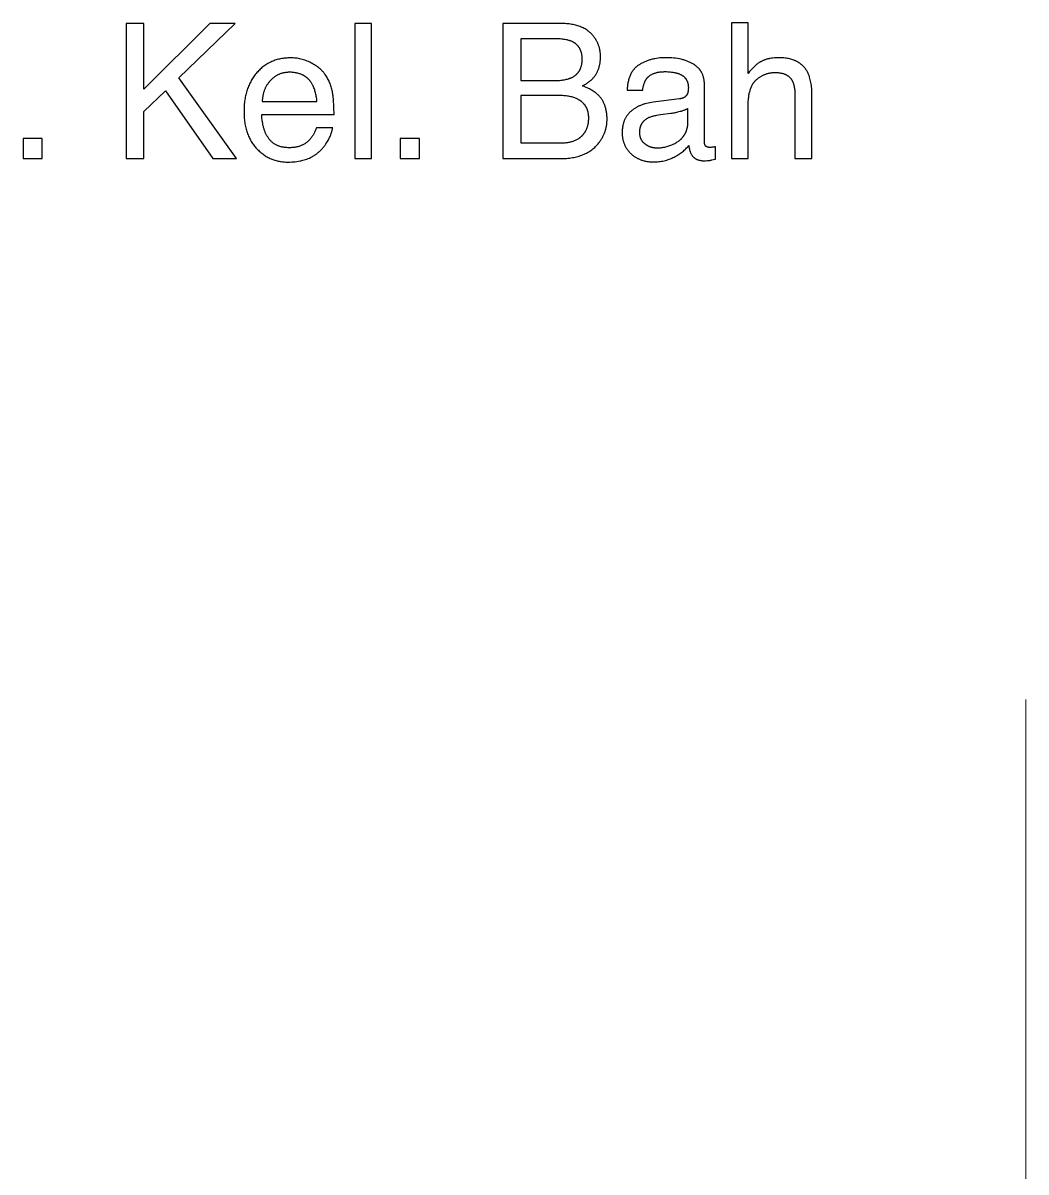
# Model space of a CAD drawing. Header units: metres. Extents: x 0 to 2861, y -1 to 1496.
# Drawn here: x 9.736 to 11.961, y 25.423 to 27.973 of the extents above; entities that cross this region are included whole.
import ezdxf

# ---------------------------------------------------------------- set-up
doc = ezdxf.new("R2010")
doc.units = ezdxf.units.M
doc.layers.add('ARS_DINDING', color=1, linetype='Continuous', lineweight=15)
doc.layers.add('Default', color=18, linetype='Continuous')

msp = doc.modelspace()

# ---------------------------------------------------------------- linework, layer by layer
at = {"layer": 'ARS_DINDING', "color": 251}
msp.add_lwpolyline([(11.9613, 23.4215), (11.9613, 26.4715)], dxfattribs=at)
at = {"layer": 'Default'}
for points in [[(9.9646, 27.9722), (9.9646, 27.6722)], [(10.0042, 27.9722), (9.9646, 27.9722)], [(10.1504, 27.9722), (10.0042, 27.826)], [(10.0042, 27.826), (10.0042, 27.9722)], [(10.0818, 27.8513), (10.2066, 27.9722)], [(10.2066, 27.9722), (10.1504, 27.9722)], [(10.4723, 27.9722), (10.4723, 27.6722)], [(10.509, 27.9722), (10.4723, 27.9722)], [(10.509, 27.6722), (10.509, 27.9722)], [(10.9293, 27.9722), (10.8005, 27.9722)], [(10.8005, 27.9722), (10.8005, 27.6722)], [(10.9771, 27.8338), (10.979, 27.8348), (10.9809, 27.8358), (10.9827, 27.8368), (10.9845, 27.8378), (10.9862, 27.8389), (10.9879, 27.84), (10.9895, 27.841), (10.991, 27.8421), (10.9925, 27.8432), (10.9939, 27.8443), (10.9953, 27.8455), (10.9966, 27.8466), (10.9978, 27.8478), (10.999, 27.8489), (11.0001, 27.8501), (11.0012, 27.8513), (11.0022, 27.8525), (11.0032, 27.8536), (11.0041, 27.8548), (11.005, 27.856), (11.0059, 27.8572), (11.0067, 27.8585), (11.0075, 27.8598), (11.0083, 27.861), (11.009, 27.8623), (11.0097, 27.8637), (11.0104, 27.865), (11.011, 27.8664), (11.0117, 27.8678), (11.0122, 27.8692), (11.0128, 27.8706), (11.0133, 27.872), (11.0138, 27.8735), (11.0142, 27.875), (11.0147, 27.8765), (11.0151, 27.878), (11.0154, 27.8796), (11.0158, 27.8811), (11.0161, 27.8827), (11.0163, 27.8843), (11.0166, 27.8859), (11.0168, 27.8876), (11.0169, 27.8893), (11.0171, 27.8909), (11.0172, 27.8926), (11.0173, 27.8944), (11.0173, 27.8961), (11.0173, 27.8979), (11.0173, 27.9009), (11.0172, 27.9024), (11.0171, 27.9039), (11.017, 27.9053), (11.0169, 27.9068), (11.0167, 27.9082), (11.0165, 27.9097), (11.0163, 27.9111), (11.0161, 27.9125), (11.0158, 27.9139), (11.0155, 27.9153), (11.0152, 27.9167), (11.0148, 27.918), (11.0145, 27.9194), (11.0141, 27.9207), (11.0136, 27.9221), (11.0132, 27.9234), (11.0127, 27.9247), (11.0122, 27.926), (11.0117, 27.9273), (11.0112, 27.9286), (11.0106, 27.9299), (11.01, 27.9311), (11.0094, 27.9324), (11.0087, 27.9336), (11.008, 27.9348), (11.0073, 27.936), (11.0066, 27.9372), (11.0059, 27.9384), (11.0051, 27.9396), (11.0043, 27.9408), (11.0036, 27.9417), (11.0028, 27.9427), (11.0021, 27.9436), (11.0014, 27.9446), (11.0006, 27.9455), (10.9998, 27.9464), (10.999, 27.9473), (10.9982, 27.9481), (10.9974, 27.949), (10.9966, 27.9498), (10.9957, 27.9506), (10.9949, 27.9515), (10.994, 27.9522), (10.9931, 27.953), (10.9922, 27.9538), (10.9912, 27.9545), (10.9903, 27.9553), (10.9893, 27.956), (10.9884, 27.9567), (10.9874, 27.9573), (10.9854, 27.9587), (10.9833, 27.9599), (10.9812, 27.9611), (10.979, 27.9623), (10.9767, 27.9633), (10.9744, 27.9643), (10.972, 27.9653), (10.9696, 27.9662), (10.9671, 27.967), (10.9646, 27.9678), (10.9619, 27.9685), (10.9593, 27.9691), (10.9565, 27.9697), (10.9538, 27.9702), (10.9509, 27.9707), (10.948, 27.9711), (10.945, 27.9714), (10.942, 27.9717), (10.9389, 27.9719), (10.9358, 27.9721), (10.9326, 27.9722), (10.9293, 27.9722)], [(11.3449, 27.9732), (11.3081, 27.9732)], [(11.3081, 27.9732), (11.3081, 27.6722)], [(11.3449, 27.8613), (11.3449, 27.9732)], [(10.9128, 27.9383), (10.8403, 27.9383)], [(10.8403, 27.9383), (10.8403, 27.8454)], [(10.9142, 27.8454), (10.9174, 27.8454), (10.9205, 27.8455), (10.9235, 27.8456), (10.9264, 27.8458), (10.9292, 27.8461), (10.9319, 27.8464), (10.9345, 27.8468), (10.9371, 27.8472), (10.9395, 27.8477), (10.9419, 27.8482), (10.9442, 27.8488), (10.9464, 27.8494), (10.9474, 27.8498), (10.9485, 27.8501), (10.9495, 27.8505), (10.9505, 27.8509), (10.9515, 27.8513), (10.9524, 27.8517), (10.9533, 27.8521), (10.9542, 27.8525), (10.9556, 27.8533), (10.957, 27.854), (10.9582, 27.8548), (10.9589, 27.8552), (10.9595, 27.8556), (10.9601, 27.8561), (10.9607, 27.8565), (10.9613, 27.8569), (10.9619, 27.8574), (10.9624, 27.8578), (10.963, 27.8583), (10.9635, 27.8588), (10.9641, 27.8593), (10.9646, 27.8598), (10.9651, 27.8603), (10.9656, 27.8608), (10.9661, 27.8613), (10.9666, 27.8618), (10.967, 27.8624), (10.9675, 27.8629), (10.9679, 27.8635), (10.9684, 27.8641), (10.9688, 27.8646), (10.9692, 27.8652), (10.9696, 27.8658), (10.97, 27.8664), (10.9704, 27.867), (10.9707, 27.8676), (10.9711, 27.8683), (10.9714, 27.8689), (10.9718, 27.8695), (10.9721, 27.8702), (10.9724, 27.8709), (10.9727, 27.8715), (10.973, 27.8722), (10.9733, 27.8729), (10.9735, 27.8736), (10.9738, 27.8743), (10.974, 27.875), (10.9745, 27.8765), (10.9749, 27.878), (10.9753, 27.8795), (10.9756, 27.8811), (10.9759, 27.8827), (10.9761, 27.8843), (10.9763, 27.886), (10.9765, 27.8877), (10.9766, 27.8894), (10.9767, 27.8912), (10.9767, 27.893), (10.9767, 27.8948), (10.9766, 27.8966), (10.9765, 27.8983), (10.9763, 27.9), (10.9761, 27.9017), (10.9759, 27.9033), (10.9756, 27.9049), (10.9752, 27.9065), (10.9748, 27.908), (10.9746, 27.9087), (10.9744, 27.9095), (10.9741, 27.9102), (10.9739, 27.9109), (10.9736, 27.9116), (10.9733, 27.9123), (10.9731, 27.913), (10.9728, 27.9137), (10.9724, 27.9144), (10.9721, 27.915), (10.9718, 27.9157), (10.9714, 27.9163), (10.9711, 27.917), (10.9707, 27.9176), (10.9703, 27.9182), (10.97, 27.9188), (10.9696, 27.9194), (10.9691, 27.92), (10.9687, 27.9206), (10.9683, 27.9211), (10.9678, 27.9217), (10.9674, 27.9222), (10.9669, 27.9228), (10.9664, 27.9233), (10.9659, 27.9238), (10.9654, 27.9243), (10.9649, 27.9248), (10.9644, 27.9253), (10.9638, 27.9258), (10.9633, 27.9263), (10.9627, 27.9268), (10.9621, 27.9272), (10.9615, 27.9277), (10.9609, 27.9281), (10.9603, 27.9285), (10.9597, 27.9289), (10.9591, 27.9293), (10.9584, 27.9297), (10.9577, 27.9301), (10.9571, 27.9305), (10.9564, 27.9309), (10.9557, 27.9312), (10.9543, 27.9319), (10.9528, 27.9326), (10.9519, 27.9329), (10.9511, 27.9333), (10.9502, 27.9336), (10.9492, 27.9339), (10.9483, 27.9342), (10.9473, 27.9345), (10.9452, 27.9351), (10.9431, 27.9356), (10.9409, 27.9361), (10.9385, 27.9365), (10.9361, 27.9369), (10.9335, 27.9372), (10.9309, 27.9375), (10.9281, 27.9378), (10.9252, 27.938), (10.9192, 27.9382), (10.9128, 27.9383)], [(10.3297, 27.8958), (10.3269, 27.8958), (10.324, 27.8957), (10.3212, 27.8955), (10.3185, 27.8953), (10.3157, 27.895), (10.313, 27.8947), (10.3104, 27.8943), (10.3077, 27.8938), (10.3052, 27.8932), (10.3026, 27.8926), (10.3001, 27.8919), (10.2976, 27.8912), (10.2951, 27.8904), (10.2927, 27.8895), (10.2903, 27.8886), (10.288, 27.8876), (10.2856, 27.8866), (10.2834, 27.8854), (10.2811, 27.8842), (10.2789, 27.883), (10.2767, 27.8817), (10.2746, 27.8803), (10.2725, 27.8788), (10.2704, 27.8773), (10.2683, 27.8758), (10.2663, 27.8741), (10.2643, 27.8724), (10.2624, 27.8707), (10.2605, 27.8688), (10.2586, 27.8669), (10.2568, 27.865), (10.255, 27.863), (10.2532, 27.8609), (10.2515, 27.8588), (10.2499, 27.8566), (10.2483, 27.8544), (10.2467, 27.8522), (10.2453, 27.8499), (10.2438, 27.8476), (10.2425, 27.8453), (10.2412, 27.8429), (10.2399, 27.8405), (10.2387, 27.838), (10.2376, 27.8355), (10.2365, 27.833), (10.2354, 27.8304), (10.2345, 27.8278), (10.2335, 27.8251), (10.2327, 27.8224), (10.2319, 27.8197), (10.2311, 27.8169), (10.2304, 27.8141), (10.2298, 27.8113), (10.2292, 27.8084), (10.2287, 27.8055), (10.2282, 27.8025), (10.2278, 27.7995), (10.2274, 27.7964), (10.2271, 27.7934), (10.2268, 27.7902), (10.2266, 27.7871), (10.2265, 27.7839), (10.2264, 27.7774), (10.2265, 27.7708), (10.2266, 27.7676), (10.2268, 27.7644), (10.2271, 27.7612), (10.2274, 27.7582), (10.2277, 27.7551), (10.2282, 27.7521), (10.2286, 27.7492), (10.2292, 27.7463), (10.2297, 27.7434), (10.2304, 27.7406), (10.2311, 27.7378), (10.2318, 27.7351), (10.2326, 27.7325), (10.2335, 27.7298), (10.2344, 27.7273), (10.2354, 27.7247), (10.2364, 27.7222), (10.2375, 27.7198), (10.2386, 27.7174), (10.2398, 27.7151), (10.2411, 27.7128), (10.2424, 27.7105), (10.2437, 27.7083), (10.2451, 27.7061), (10.2466, 27.704), (10.2481, 27.702), (10.2497, 27.6999), (10.2513, 27.698), (10.253, 27.696), (10.2548, 27.6942), (10.2566, 27.6923), (10.2584, 27.6906), (10.2602, 27.6889), (10.2621, 27.6872), (10.264, 27.6856), (10.2659, 27.6841), (10.2678, 27.6826), (10.2698, 27.6812), (10.2717, 27.6798), (10.2737, 27.6785), (10.2758, 27.6772), (10.2778, 27.6761), (10.2799, 27.6749), (10.282, 27.6739), (10.2841, 27.6728), (10.2863, 27.6719), (10.2885, 27.671), (10.2907, 27.6701), (10.2929, 27.6694), (10.2951, 27.6686), (10.2974, 27.668), (10.2997, 27.6674), (10.302, 27.6668), (10.3044, 27.6663), (10.3067, 27.6659), (10.3091, 27.6655), (10.3115, 27.6652), (10.314, 27.6649), (10.3165, 27.6647), (10.319, 27.6646), (10.3215, 27.6645), (10.324, 27.6645), (10.3281, 27.6645), (10.3322, 27.6647), (10.3361, 27.6649), (10.3399, 27.6653), (10.3436, 27.6657), (10.3472, 27.6663), (10.3507, 27.667), (10.3524, 27.6673), (10.3571, 27.6685), (10.3601, 27.6693), (10.363, 27.6702), (10.3659, 27.6712), (10.3687, 27.6723), (10.3714, 27.6735), (10.3741, 27.6748), (10.3767, 27.6761), (10.378, 27.6768), (10.3793, 27.6775), (10.3806, 27.6783), (10.3818, 27.679), (10.383, 27.6798), (10.3842, 27.6806), (10.3854, 27.6814), (10.3866, 27.6823), (10.3878, 27.6831), (10.3889, 27.684), (10.3901, 27.6849), (10.3912, 27.6859), (10.3923, 27.6868), (10.3934, 27.6878), (10.3944, 27.6888), (10.3955, 27.6898)], [(10.4229, 27.818), (10.4224, 27.8208), (10.4218, 27.8235), (10.4212, 27.8261), (10.4206, 27.8287), (10.4198, 27.8313), (10.4191, 27.8338), (10.4182, 27.8363), (10.4173, 27.8387), (10.4164, 27.8411), (10.4154, 27.8434), (10.4143, 27.8457), (10.4132, 27.848), (10.412, 27.8502), (10.4108, 27.8524), (10.4095, 27.8545), (10.4081, 27.8566), (10.4067, 27.8588), (10.4059, 27.8598), (10.4051, 27.8609), (10.4043, 27.8619), (10.4035, 27.8629), (10.4026, 27.8639), (10.4018, 27.8649), (10.4009, 27.8659), (10.4, 27.8668), (10.3991, 27.8678), (10.3981, 27.8687), (10.3961, 27.8706), (10.3941, 27.8724), (10.392, 27.8741), (10.3898, 27.8758), (10.3875, 27.8775), (10.3851, 27.879), (10.3827, 27.8806), (10.3802, 27.8821), (10.3776, 27.8835), (10.3749, 27.8849), (10.3721, 27.8862), (10.3694, 27.8875), (10.3666, 27.8886), (10.3638, 27.8897), (10.3611, 27.8907), (10.3583, 27.8916), (10.3555, 27.8924), (10.3527, 27.8931), (10.3498, 27.8937), (10.347, 27.8943), (10.3441, 27.8948), (10.3413, 27.8952), (10.3384, 27.8954), (10.3355, 27.8957), (10.3326, 27.8958), (10.3297, 27.8958)], [(11.2479, 27.8358), (11.2479, 27.8377), (11.2478, 27.8396), (11.2477, 27.8415), (11.2475, 27.8433), (11.2473, 27.8451), (11.2471, 27.8469), (11.2468, 27.8486), (11.2464, 27.8503), (11.246, 27.852), (11.2456, 27.8536), (11.2451, 27.8552), (11.2445, 27.8568), (11.244, 27.8583), (11.2433, 27.8598), (11.2427, 27.8613), (11.2419, 27.8628), (11.2416, 27.8635), (11.2412, 27.8642), (11.2408, 27.8649), (11.2403, 27.8655), (11.2399, 27.8662), (11.2395, 27.8669), (11.239, 27.8676), (11.2386, 27.8682), (11.2381, 27.8689), (11.2376, 27.8695), (11.2371, 27.8701), (11.2366, 27.8708), (11.2356, 27.872), (11.2345, 27.8732), (11.2333, 27.8743), (11.2321, 27.8754), (11.2309, 27.8765), (11.2296, 27.8776), (11.2283, 27.8786), (11.2269, 27.8796), (11.2255, 27.8806), (11.224, 27.8815), (11.2225, 27.8824), (11.2209, 27.8833), (11.2194, 27.8842), (11.2178, 27.885), (11.2161, 27.8858), (11.2145, 27.8865), (11.2128, 27.8873), (11.2111, 27.888), (11.2093, 27.8886), (11.2075, 27.8893), (11.2057, 27.8899), (11.2039, 27.8905), (11.202, 27.8911), (11.2001, 27.8916), (11.1982, 27.8921), (11.1963, 27.8926), (11.1923, 27.8934), (11.1882, 27.8942), (11.184, 27.8948), (11.1797, 27.8953), (11.1753, 27.8957), (11.1707, 27.896), (11.1661, 27.8962), (11.1613, 27.8962), (11.1572, 27.8962), (11.1531, 27.896), (11.1491, 27.8957), (11.1452, 27.8953), (11.1413, 27.8947), (11.1375, 27.894), (11.1356, 27.8936), (11.1337, 27.8932), (11.1319, 27.8928), (11.13, 27.8923), (11.1282, 27.8918), (11.1264, 27.8912), (11.1246, 27.8907), (11.1229, 27.8901), (11.1211, 27.8894), (11.1194, 27.8888), (11.1176, 27.8881), (11.1159, 27.8873), (11.1142, 27.8866), (11.1125, 27.8858), (11.1109, 27.885), (11.1092, 27.8841), (11.1076, 27.8832), (11.106, 27.8823), (11.1044, 27.8814), (11.1028, 27.8804), (11.102, 27.8799), (11.1013, 27.8794), (11.1005, 27.8789), (11.0997, 27.8783), (11.099, 27.8778), (11.0983, 27.8772), (11.0976, 27.8767), (11.0969, 27.8761), (11.0962, 27.8755), (11.0955, 27.8749), (11.0948, 27.8742), (11.0942, 27.8736), (11.0936, 27.873), (11.0929, 27.8723), (11.0923, 27.8716), (11.0917, 27.871), (11.0911, 27.8703), (11.0905, 27.8696), (11.09, 27.8688), (11.0894, 27.8681), (11.0889, 27.8674), (11.0883, 27.8666), (11.0878, 27.8659), (11.0873, 27.8651), (11.0868, 27.8643), (11.0863, 27.8635), (11.0854, 27.8619), (11.0845, 27.8602), (11.0836, 27.8584), (11.0828, 27.8567), (11.0821, 27.8548), (11.0814, 27.8529), (11.0807, 27.851), (11.0801, 27.849), (11.0796, 27.847), (11.0791, 27.845), (11.0786, 27.8428), (11.0782, 27.8407), (11.0778, 27.8385), (11.0775, 27.8362), (11.0772, 27.8339), (11.077, 27.8315), (11.0768, 27.8291), (11.0766, 27.8267), (11.0766, 27.8242)], [(11.4864, 27.8125), (11.4864, 27.8165), (11.4863, 27.8204), (11.4861, 27.8241), (11.4859, 27.8278), (11.4855, 27.8313), (11.4851, 27.8347), (11.4847, 27.838), (11.4841, 27.8413), (11.4835, 27.8444), (11.4828, 27.8473), (11.4821, 27.8502), (11.4813, 27.853), (11.4808, 27.8543), (11.4804, 27.8556), (11.4799, 27.8569), (11.4794, 27.8582), (11.4789, 27.8594), (11.4784, 27.8606), (11.4778, 27.8618), (11.4772, 27.863), (11.4767, 27.864), (11.4762, 27.865), (11.4756, 27.866), (11.475, 27.867), (11.4744, 27.868), (11.4738, 27.8689), (11.4732, 27.8698), (11.4725, 27.8708), (11.4719, 27.8717), (11.4712, 27.8725), (11.4705, 27.8734), (11.4698, 27.8743), (11.4691, 27.8751), (11.4684, 27.8759), (11.4676, 27.8767), (11.4669, 27.8775), (11.4661, 27.8783), (11.4653, 27.879), (11.4645, 27.8798), (11.4637, 27.8805), (11.4628, 27.8812), (11.462, 27.8819), (11.4611, 27.8826), (11.4602, 27.8832), (11.4593, 27.8839), (11.4584, 27.8845), (11.4575, 27.8851), (11.4565, 27.8857), (11.4556, 27.8863), (11.4546, 27.8868), (11.4536, 27.8874), (11.4526, 27.8879), (11.4516, 27.8884), (11.4506, 27.8889), (11.4495, 27.8894), (11.4485, 27.8899), (11.4474, 27.8903), (11.4463, 27.8907), (11.4441, 27.8916), (11.4418, 27.8923), (11.4395, 27.893), (11.4371, 27.8936), (11.4346, 27.8942), (11.4321, 27.8946), (11.4295, 27.8951), (11.4268, 27.8954), (11.4241, 27.8957), (11.4214, 27.8959), (11.4185, 27.8961), (11.4157, 27.8962), (11.4127, 27.8962), (11.4094, 27.8962), (11.4062, 27.8961), (11.4031, 27.8958), (11.4, 27.8955), (11.397, 27.8951), (11.394, 27.8946), (11.3926, 27.8943), (11.3912, 27.894), (11.3897, 27.8937), (11.3884, 27.8933), (11.387, 27.893), (11.3856, 27.8926), (11.3843, 27.8921), (11.383, 27.8917), (11.3816, 27.8912), (11.3804, 27.8907), (11.3791, 27.8902), (11.3778, 27.8897), (11.3766, 27.8891), (11.3754, 27.8886), (11.3742, 27.888), (11.373, 27.8873), (11.3718, 27.8867), (11.3706, 27.886), (11.3695, 27.8853), (11.3684, 27.8846), (11.3671, 27.8837), (11.3657, 27.8828), (11.3644, 27.8817), (11.363, 27.8806), (11.3616, 27.8794), (11.3602, 27.8782), (11.3588, 27.8768), (11.3573, 27.8754), (11.3558, 27.8739), (11.3543, 27.8723), (11.3513, 27.869), (11.3481, 27.8653), (11.3449, 27.8613)], [(10.2101, 27.6722), (10.0818, 27.8513)], [(10.3883, 27.799), (10.388, 27.802), (10.3877, 27.8049), (10.3873, 27.8077), (10.3868, 27.8104), (10.3864, 27.813), (10.3858, 27.8156), (10.3852, 27.8181), (10.3846, 27.8205), (10.3839, 27.8229), (10.3832, 27.8252), (10.3825, 27.8274), (10.3816, 27.8295), (10.3808, 27.8315), (10.3799, 27.8335), (10.3794, 27.8345), (10.3789, 27.8354), (10.3784, 27.8363), (10.3779, 27.8372), (10.377, 27.8389), (10.376, 27.8404), (10.3749, 27.842), (10.3738, 27.8434), (10.3727, 27.8449), (10.3721, 27.8456), (10.3715, 27.8462), (10.3709, 27.8469), (10.3703, 27.8476), (10.3697, 27.8482), (10.3691, 27.8488), (10.3685, 27.8495), (10.3678, 27.8501), (10.3672, 27.8506), (10.3665, 27.8512), (10.3658, 27.8518), (10.3651, 27.8523), (10.3645, 27.8529), (10.3637, 27.8534), (10.363, 27.8539), (10.3623, 27.8544), (10.3616, 27.8549), (10.3608, 27.8554), (10.3601, 27.8558), (10.3593, 27.8563), (10.3585, 27.8567), (10.3578, 27.8571), (10.357, 27.8575), (10.3562, 27.8579), (10.3553, 27.8583), (10.3545, 27.8587), (10.3528, 27.8594), (10.3511, 27.86), (10.3494, 27.8606), (10.3476, 27.8612), (10.3458, 27.8617), (10.3439, 27.8621), (10.342, 27.8625), (10.34, 27.8628), (10.338, 27.8631), (10.336, 27.8634), (10.3339, 27.8635), (10.3318, 27.8637), (10.3297, 27.8637), (10.3275, 27.8638), (10.3259, 27.8638), (10.3243, 27.8637), (10.3228, 27.8636), (10.3213, 27.8635), (10.3198, 27.8633), (10.3183, 27.8631), (10.3168, 27.8629), (10.3153, 27.8626), (10.3139, 27.8623), (10.3125, 27.862), (10.311, 27.8616), (10.3096, 27.8612), (10.3083, 27.8608), (10.3069, 27.8603), (10.3055, 27.8598), (10.3042, 27.8592), (10.3029, 27.8586), (10.3016, 27.858), (10.3003, 27.8573), (10.299, 27.8566), (10.2978, 27.8559), (10.2965, 27.8551), (10.2953, 27.8543), (10.2941, 27.8535), (10.2929, 27.8526), (10.2917, 27.8517), (10.2906, 27.8508), (10.2894, 27.8498), (10.2883, 27.8488), (10.2872, 27.8477), (10.2861, 27.8466), (10.285, 27.8455), (10.2839, 27.8443), (10.2829, 27.8432), (10.2819, 27.842), (10.281, 27.8408), (10.28, 27.8395), (10.2791, 27.8383), (10.2783, 27.837), (10.2774, 27.8357), (10.2766, 27.8344), (10.2759, 27.8331), (10.2751, 27.8318), (10.2744, 27.8304), (10.2737, 27.829), (10.2731, 27.8276), (10.2725, 27.8262), (10.2719, 27.8247), (10.2713, 27.8233), (10.2708, 27.8218), (10.2703, 27.8203), (10.2699, 27.8188), (10.2694, 27.8172), (10.269, 27.8157), (10.2687, 27.8141), (10.2683, 27.8125), (10.268, 27.8109), (10.2678, 27.8093), (10.2675, 27.8076), (10.2673, 27.8059), (10.2672, 27.8042), (10.267, 27.8025), (10.2669, 27.8008), (10.2668, 27.799)], [(11.1109, 27.8242), (11.1111, 27.8262), (11.1115, 27.8283), (11.1118, 27.8302), (11.1122, 27.8321), (11.1126, 27.8339), (11.1131, 27.8357), (11.1136, 27.8374), (11.1141, 27.839), (11.1147, 27.8406), (11.115, 27.8413), (11.1153, 27.8421), (11.1156, 27.8428), (11.1159, 27.8435), (11.1162, 27.8442), (11.1166, 27.8449), (11.1169, 27.8455), (11.1173, 27.8462), (11.1177, 27.8468), (11.118, 27.8474), (11.1184, 27.848), (11.1188, 27.8486), (11.1192, 27.8491), (11.1197, 27.8497), (11.1204, 27.8506), (11.1208, 27.8511), (11.1212, 27.8516), (11.1216, 27.852), (11.1221, 27.8525), (11.1225, 27.8529), (11.1229, 27.8533), (11.1234, 27.8537), (11.1238, 27.8542), (11.1243, 27.8546), (11.1248, 27.855), (11.1252, 27.8553), (11.1257, 27.8557), (11.1262, 27.8561), (11.1267, 27.8565), (11.1278, 27.8572), (11.1288, 27.8579), (11.1299, 27.8585), (11.131, 27.8591), (11.1322, 27.8597), (11.1334, 27.8603), (11.1346, 27.8608), (11.1359, 27.8613), (11.1372, 27.8618), (11.1385, 27.8622), (11.1399, 27.8626), (11.1413, 27.863), (11.1427, 27.8634), (11.1441, 27.8637), (11.1456, 27.864), (11.1471, 27.8642), (11.1487, 27.8645), (11.1503, 27.8647), (11.1519, 27.8648), (11.1536, 27.865), (11.1552, 27.8651), (11.157, 27.8651), (11.1587, 27.8652), (11.1605, 27.8652), (11.1636, 27.8652), (11.1665, 27.8651), (11.1694, 27.8649), (11.1722, 27.8647), (11.1749, 27.8644), (11.1776, 27.864), (11.1801, 27.8636), (11.1825, 27.8631), (11.1837, 27.8628), (11.1849, 27.8625), (11.186, 27.8622), (11.1871, 27.8619), (11.1882, 27.8616), (11.1893, 27.8612), (11.1904, 27.8608), (11.1914, 27.8604), (11.1924, 27.86), (11.1934, 27.8596), (11.1943, 27.8592), (11.1953, 27.8587), (11.1962, 27.8582), (11.1971, 27.8578), (11.1979, 27.8572), (11.1988, 27.8567), (11.1996, 27.8562), (11.2004, 27.8556), (11.2012, 27.855), (11.2019, 27.8544), (11.2026, 27.8538), (11.2033, 27.8532), (11.204, 27.8525), (11.2043, 27.8522), (11.2046, 27.8518), (11.205, 27.8515), (11.2053, 27.8511), (11.2056, 27.8508), (11.2058, 27.8504), (11.2061, 27.8501), (11.2064, 27.8497), (11.2067, 27.8493), (11.2069, 27.8489), (11.2072, 27.8485), (11.2074, 27.8481), (11.2077, 27.8477), (11.2079, 27.8473), (11.2084, 27.8465), (11.2088, 27.8457), (11.2092, 27.8448), (11.2096, 27.8439), (11.21, 27.843), (11.2103, 27.8421), (11.2106, 27.8412), (11.2109, 27.8402), (11.2111, 27.8392), (11.2113, 27.8382), (11.2115, 27.8372), (11.2117, 27.8361), (11.2118, 27.8351), (11.212, 27.834), (11.212, 27.8329), (11.2121, 27.8318), (11.2122, 27.8306), (11.2122, 27.8295), (11.2122, 27.8283), (11.2121, 27.8272), (11.2121, 27.8262), (11.212, 27.8251), (11.2119, 27.8241), (11.2118, 27.8232), (11.2117, 27.8222), (11.2116, 27.8213), (11.2114, 27.8205), (11.2112, 27.8196), (11.211, 27.8189), (11.2108, 27.8181), (11.2107, 27.8177), (11.2105, 27.8174), (11.2104, 27.817), (11.2103, 27.8167), (11.2102, 27.8163), (11.21, 27.816), (11.2099, 27.8157), (11.2097, 27.8154)], [(11.3449, 27.7882), (11.345, 27.7936), (11.3452, 27.7987), (11.3456, 27.8036), (11.3458, 27.806), (11.3461, 27.8083), (11.3464, 27.8106), (11.3467, 27.8128), (11.3471, 27.8149), (11.3475, 27.8171), (11.348, 27.8191), (11.3485, 27.8211), (11.349, 27.823), (11.3496, 27.8249), (11.3502, 27.8267), (11.3508, 27.8285), (11.3515, 27.8302), (11.3522, 27.8319), (11.3529, 27.8335), (11.3537, 27.8351), (11.3545, 27.8366), (11.3549, 27.8373), (11.3554, 27.838), (11.3558, 27.8387), (11.3563, 27.8394), (11.3567, 27.8401), (11.3572, 27.8408), (11.3577, 27.8414), (11.3581, 27.842), (11.3586, 27.8427), (11.3591, 27.8433), (11.3596, 27.8439), (11.3602, 27.8444), (11.3607, 27.845), (11.3612, 27.8456), (11.3618, 27.8461), (11.3623, 27.8466), (11.3629, 27.8471), (11.3635, 27.8476), (11.3647, 27.8486), (11.3658, 27.8495), (11.367, 27.8504), (11.3682, 27.8513), (11.3694, 27.8522), (11.3706, 27.853), (11.3718, 27.8538), (11.3731, 27.8545), (11.3743, 27.8552), (11.3755, 27.8559), (11.3768, 27.8566), (11.378, 27.8572), (11.3793, 27.8578), (11.3806, 27.8584), (11.3819, 27.8589), (11.3831, 27.8594), (11.3844, 27.8599), (11.3858, 27.8604), (11.3871, 27.8608), (11.3884, 27.8612), (11.3897, 27.8615), (11.3911, 27.8618), (11.3924, 27.8621), (11.3938, 27.8624), (11.3951, 27.8626), (11.3965, 27.8628), (11.3979, 27.863), (11.3993, 27.8631), (11.4007, 27.8632), (11.4021, 27.8633), (11.4035, 27.8633), (11.4049, 27.8634), (11.4067, 27.8633), (11.4083, 27.8633), (11.41, 27.8632), (11.4116, 27.8631), (11.4131, 27.8629), (11.4147, 27.8627), (11.4162, 27.8625), (11.4176, 27.8622), (11.4191, 27.8619), (11.4205, 27.8616), (11.4218, 27.8612), (11.4232, 27.8608), (11.4245, 27.8604), (11.4257, 27.8599), (11.4269, 27.8594), (11.4275, 27.8591), (11.4281, 27.8589), (11.4287, 27.8586), (11.4293, 27.8583), (11.4299, 27.858), (11.4304, 27.8577), (11.431, 27.8574), (11.4315, 27.857), (11.432, 27.8567), (11.4326, 27.8563), (11.4331, 27.856), (11.4336, 27.8556), (11.4341, 27.8553), (11.4346, 27.8549), (11.435, 27.8545), (11.4355, 27.8541), (11.436, 27.8537), (11.4364, 27.8533), (11.4369, 27.8528), (11.4373, 27.8524), (11.4377, 27.852), (11.4382, 27.8515), (11.4386, 27.851), (11.439, 27.8506), (11.4394, 27.8501), (11.4397, 27.8496), (11.4401, 27.8491), (11.4405, 27.8486), (11.4409, 27.8481), (11.4412, 27.8476), (11.4415, 27.847), (11.4419, 27.8465), (11.4422, 27.8459), (11.4425, 27.8454), (11.4429, 27.8447), (11.4433, 27.8439), (11.4436, 27.8432), (11.444, 27.8424), (11.4443, 27.8416), (11.4446, 27.8407), (11.4449, 27.8399), (11.4452, 27.839), (11.4455, 27.8381), (11.4458, 27.8371), (11.446, 27.8361), (11.4463, 27.8352), (11.4467, 27.8331), (11.4471, 27.8309), (11.4475, 27.8287), (11.4478, 27.8263), (11.4481, 27.8239), (11.4483, 27.8213), (11.4484, 27.8186), (11.4486, 27.8159), (11.4487, 27.8101)], [(10.8403, 27.8454), (10.9142, 27.8454)], [(10.9273, 27.6722), (10.9309, 27.6722), (10.9346, 27.6723), (10.9381, 27.6725), (10.9416, 27.6728), (10.945, 27.6731), (10.9484, 27.6734), (10.9517, 27.6739), (10.9549, 27.6744), (10.9581, 27.675), (10.9612, 27.6756), (10.9642, 27.6764), (10.9672, 27.6772), (10.9701, 27.678), (10.973, 27.6789), (10.9758, 27.6799), (10.9785, 27.681), (10.9812, 27.6821), (10.9838, 27.6833), (10.9863, 27.6846), (10.9888, 27.6859), (10.9912, 27.6873), (10.9936, 27.6888), (10.9958, 27.6904), (10.9981, 27.692), (11.0002, 27.6937), (11.0023, 27.6954), (11.0044, 27.6972), (11.0064, 27.6991), (11.0083, 27.7011), (11.0101, 27.7031), (11.0119, 27.7052), (11.0137, 27.7073), (11.0148, 27.7088), (11.0159, 27.7103), (11.0169, 27.7118), (11.0179, 27.7133), (11.0189, 27.7148), (11.0198, 27.7163), (11.0207, 27.7179), (11.0216, 27.7194), (11.0224, 27.721), (11.0232, 27.7226), (11.024, 27.7241), (11.0247, 27.7257), (11.0254, 27.7273), (11.0261, 27.7289), (11.0267, 27.7306), (11.0273, 27.7322), (11.0278, 27.7338), (11.0284, 27.7355), (11.0288, 27.7372), (11.0293, 27.7388), (11.0297, 27.7405), (11.0301, 27.7422), (11.0304, 27.7439), (11.0307, 27.7457), (11.031, 27.7474), (11.0312, 27.7491), (11.0314, 27.7509), (11.0316, 27.7527), (11.0317, 27.7544), (11.0318, 27.7562), (11.0318, 27.758), (11.0318, 27.7598), (11.0318, 27.762), (11.0318, 27.7641), (11.0317, 27.7662), (11.0315, 27.7682), (11.0313, 27.7702), (11.0311, 27.7722), (11.0309, 27.7742), (11.0306, 27.7761), (11.0302, 27.7781), (11.0299, 27.7799), (11.0294, 27.7818), (11.029, 27.7836), (11.0285, 27.7854), (11.028, 27.7872), (11.0274, 27.7889), (11.0268, 27.7906), (11.0261, 27.7923), (11.0254, 27.7939), (11.0247, 27.7956), (11.0239, 27.7971), (11.0231, 27.7987), (11.0223, 27.8002), (11.0214, 27.8017), (11.0205, 27.8032), (11.0195, 27.8047), (11.0185, 27.8061), (11.0174, 27.8075), (11.0164, 27.8088), (11.0152, 27.8101), (11.0141, 27.8114), (11.0129, 27.8127), (11.0116, 27.8139), (11.0109, 27.8146), (11.0101, 27.8153), (11.0094, 27.816), (11.0086, 27.8167), (11.0069, 27.818), (11.0052, 27.8193), (11.0033, 27.8206), (11.0014, 27.8219), (10.9994, 27.8232), (10.9973, 27.8244), (10.9951, 27.8256), (10.9928, 27.8268), (10.9904, 27.828), (10.9879, 27.8292), (10.9854, 27.8304), (10.9827, 27.8315), (10.9771, 27.8338)], [(11.0766, 27.8242), (11.1109, 27.8242)], [(11.2479, 27.7098), (11.2479, 27.8358)], [(10.0042, 27.7768), (10.0522, 27.8227)], [(10.0522, 27.8227), (10.1572, 27.6722)], [(10.2668, 27.799), (10.3883, 27.799)], [(10.4261, 27.7698), (10.4259, 27.7852), (10.4257, 27.7921), (10.4253, 27.7984), (10.4248, 27.8042), (10.4243, 27.8093), (10.424, 27.8117), (10.4236, 27.814), (10.4232, 27.8161), (10.4229, 27.818)], [(10.9209, 27.8125), (10.8403, 27.8125)], [(10.8403, 27.8125), (10.8403, 27.7069)], [(10.9279, 27.7069), (10.9302, 27.707), (10.9325, 27.707), (10.9347, 27.7071), (10.9369, 27.7073), (10.939, 27.7075), (10.9411, 27.7077), (10.9432, 27.708), (10.9452, 27.7083), (10.9472, 27.7086), (10.9492, 27.709), (10.951, 27.7095), (10.9529, 27.71), (10.9547, 27.7105), (10.9565, 27.7111), (10.9582, 27.7117), (10.9599, 27.7123), (10.9615, 27.713), (10.9631, 27.7138), (10.9647, 27.7146), (10.9662, 27.7154), (10.9677, 27.7163), (10.9691, 27.7172), (10.9705, 27.7181), (10.9712, 27.7186), (10.9719, 27.7191), (10.9725, 27.7196), (10.9732, 27.7201), (10.9738, 27.7207), (10.9745, 27.7212), (10.9751, 27.7218), (10.9757, 27.7223), (10.9763, 27.7229), (10.9769, 27.7235), (10.9774, 27.7241), (10.978, 27.7247), (10.9786, 27.7253), (10.9791, 27.726), (10.9797, 27.7266), (10.9802, 27.7272), (10.9807, 27.7279), (10.9812, 27.7286), (10.9818, 27.7294), (10.9824, 27.7303), (10.983, 27.7312), (10.9835, 27.7321), (10.9841, 27.733), (10.9846, 27.7339), (10.9851, 27.7348), (10.9856, 27.7358), (10.986, 27.7367), (10.9865, 27.7377), (10.9869, 27.7387), (10.9873, 27.7396), (10.9877, 27.7406), (10.988, 27.7416), (10.9884, 27.7427), (10.9887, 27.7437), (10.989, 27.7447), (10.9893, 27.7458), (10.9895, 27.7468), (10.9898, 27.7479), (10.99, 27.749), (10.9902, 27.7501), (10.9904, 27.7512), (10.9906, 27.7523), (10.9907, 27.7534), (10.9908, 27.7546), (10.991, 27.7557), (10.991, 27.7569), (10.9912, 27.7593), (10.9912, 27.7617), (10.9912, 27.7637), (10.9911, 27.7657), (10.9909, 27.7676), (10.9907, 27.7695), (10.9905, 27.7714), (10.9902, 27.7732), (10.99, 27.7741), (10.9898, 27.775), (10.9896, 27.7758), (10.9894, 27.7767), (10.9891, 27.7775), (10.9889, 27.7784), (10.9886, 27.7792), (10.9883, 27.78), (10.9881, 27.7809), (10.9877, 27.7817), (10.9874, 27.7825), (10.9871, 27.7832), (10.9867, 27.784), (10.9864, 27.7848), (10.986, 27.7855), (10.9856, 27.7863), (10.9852, 27.787), (10.9848, 27.7877), (10.9843, 27.7884), (10.9839, 27.7891), (10.9834, 27.7898), (10.983, 27.7905), (10.9825, 27.7912), (10.982, 27.7918), (10.9814, 27.7925), (10.9809, 27.7931), (10.9804, 27.7937), (10.9798, 27.7944), (10.9792, 27.795), (10.9786, 27.7956), (10.978, 27.7962), (10.9774, 27.7967), (10.9768, 27.7973), (10.9761, 27.7979), (10.9754, 27.7984), (10.9748, 27.799), (10.9741, 27.7995), (10.9734, 27.8), (10.9727, 27.8005), (10.9719, 27.801), (10.9712, 27.8015), (10.9704, 27.802), (10.9696, 27.8024), (10.9688, 27.8029), (10.9672, 27.8038), (10.9655, 27.8046), (10.9638, 27.8054), (10.962, 27.8062), (10.96, 27.8069), (10.958, 27.8077), (10.9558, 27.8083), (10.9536, 27.809), (10.9513, 27.8095), (10.9489, 27.81), (10.9465, 27.8105), (10.944, 27.8109), (10.9414, 27.8113), (10.9387, 27.8116), (10.9359, 27.8119), (10.9331, 27.8121), (10.9302, 27.8123), (10.9272, 27.8124), (10.9209, 27.8125)], [(11.1928, 27.8048), (11.1342, 27.7974)], [(11.2097, 27.8154), (11.2094, 27.8148), (11.2091, 27.8143), (11.209, 27.814), (11.2088, 27.8138), (11.2087, 27.8135), (11.2085, 27.8132), (11.2083, 27.813), (11.2082, 27.8127), (11.208, 27.8125), (11.2078, 27.8123), (11.2076, 27.812), (11.2074, 27.8118), (11.2072, 27.8116), (11.207, 27.8113), (11.2068, 27.8111), (11.2066, 27.8109), (11.2064, 27.8107), (11.2062, 27.8105), (11.206, 27.8103), (11.2058, 27.8101), (11.2055, 27.8099), (11.2053, 27.8097), (11.2051, 27.8095), (11.2048, 27.8093), (11.2044, 27.8089), (11.2039, 27.8086), (11.2033, 27.8082), (11.2028, 27.8079), (11.2022, 27.8076), (11.2017, 27.8073), (11.2011, 27.807), (11.2005, 27.8067), (11.1999, 27.8065), (11.1992, 27.8063), (11.1986, 27.806), (11.1979, 27.8058), (11.1972, 27.8056), (11.1965, 27.8054), (11.1958, 27.8053), (11.1951, 27.8051), (11.1943, 27.805), (11.1935, 27.8049), (11.1928, 27.8048)], [(11.4487, 27.8101), (11.4487, 27.6722)], [(11.4864, 27.6722), (11.4864, 27.8125)], [(10.0042, 27.6722), (10.0042, 27.7768)], [(11.1342, 27.7974), (11.1303, 27.7969), (11.1266, 27.7962), (11.123, 27.7955), (11.1195, 27.7947), (11.116, 27.7937), (11.1144, 27.7932), (11.1127, 27.7927), (11.1111, 27.7921), (11.1094, 27.7915), (11.1078, 27.7909), (11.1063, 27.7903), (11.1047, 27.7896), (11.1032, 27.789), (11.1017, 27.7883), (11.1002, 27.7875), (11.0988, 27.7868), (11.0973, 27.786), (11.0959, 27.7852), (11.0946, 27.7843), (11.0932, 27.7835), (11.0919, 27.7826), (11.0905, 27.7817), (11.0893, 27.7808), (11.088, 27.7798), (11.0867, 27.7788), (11.0855, 27.7778), (11.0843, 27.7768), (11.0832, 27.7757), (11.082, 27.7746), (11.0809, 27.7735), (11.0799, 27.7724), (11.0789, 27.7712), (11.0779, 27.77), (11.0769, 27.7688), (11.076, 27.7675), (11.0751, 27.7663), (11.0743, 27.765), (11.0735, 27.7636), (11.0727, 27.7623), (11.072, 27.7609), (11.0713, 27.7595), (11.0707, 27.7581), (11.0701, 27.7566), (11.0695, 27.7551), (11.069, 27.7536), (11.0685, 27.7521), (11.068, 27.7505), (11.0676, 27.7489), (11.0672, 27.7473), (11.0668, 27.7456), (11.0665, 27.744), (11.0662, 27.7423), (11.066, 27.7405), (11.0658, 27.7388), (11.0656, 27.737), (11.0655, 27.7352), (11.0654, 27.7333), (11.0653, 27.7315), (11.0653, 27.7296), (11.0653, 27.7279), (11.0654, 27.7262), (11.0655, 27.7245), (11.0656, 27.7228), (11.0658, 27.7211), (11.066, 27.7195), (11.0663, 27.7179), (11.0665, 27.7163), (11.0669, 27.7147), (11.0672, 27.7131), (11.0676, 27.7116), (11.068, 27.7101), (11.0685, 27.7086), (11.069, 27.7071), (11.0696, 27.7056), (11.0702, 27.7041), (11.0708, 27.7027), (11.0714, 27.7013), (11.0721, 27.6999), (11.0729, 27.6985), (11.0736, 27.6971), (11.0745, 27.6958), (11.0753, 27.6945), (11.0762, 27.6932), (11.0771, 27.6919), (11.0781, 27.6906), (11.0791, 27.6893), (11.0801, 27.6881), (11.0812, 27.6869), (11.0823, 27.6857), (11.0834, 27.6845), (11.0846, 27.6833), (11.0858, 27.6822), (11.0871, 27.6811), (11.0883, 27.68), (11.0896, 27.679), (11.0909, 27.678), (11.0923, 27.6771), (11.0936, 27.6761), (11.095, 27.6753), (11.0964, 27.6744), (11.0978, 27.6736), (11.0992, 27.6728), (11.1007, 27.6721), (11.1021, 27.6714), (11.1036, 27.6707), (11.1052, 27.6701), (11.1067, 27.6695), (11.1083, 27.6689), (11.1099, 27.6684), (11.1115, 27.6679), (11.1131, 27.6675), (11.1148, 27.667), (11.1164, 27.6667), (11.1181, 27.6663), (11.1198, 27.666), (11.1216, 27.6657), (11.1233, 27.6655), (11.1251, 27.6653), (11.1269, 27.6651), (11.1287, 27.665), (11.1306, 27.6649), (11.1325, 27.6649), (11.1344, 27.6649), (11.1375, 27.6649), (11.1406, 27.665), (11.1437, 27.6652), (11.1467, 27.6655), (11.1498, 27.6659), (11.1527, 27.6664), (11.1557, 27.6669), (11.1586, 27.6676), (11.1615, 27.6683), (11.1643, 27.6691), (11.1671, 27.67), (11.1699, 27.6709), (11.1727, 27.672), (11.1754, 27.6731), (11.1781, 27.6744), (11.1807, 27.6757), (11.1833, 27.6771), (11.1858, 27.6785), (11.1883, 27.6799), (11.1906, 27.6813), (11.1929, 27.6828), (11.1951, 27.6843), (11.1972, 27.6859), (11.1993, 27.6875), (11.2013, 27.6891), (11.2032, 27.6907), (11.205, 27.6924), (11.2068, 27.6941), (11.2084, 27.6958), (11.21, 27.6976), (11.2115, 27.6994), (11.213, 27.7012)], [(11.173, 27.7723), (11.1507, 27.7694)], [(11.2111, 27.7835), (11.2103, 27.783), (11.2094, 27.7825), (11.2085, 27.782), (11.2075, 27.7815), (11.2066, 27.781), (11.2055, 27.7805), (11.2045, 27.78), (11.2034, 27.7796), (11.2023, 27.7791), (11.2012, 27.7787), (11.1989, 27.7779), (11.1964, 27.7771), (11.1938, 27.7764), (11.1885, 27.775), (11.1859, 27.7745), (11.1833, 27.7739), (11.1807, 27.7734), (11.1781, 27.773), (11.1755, 27.7726), (11.173, 27.7723)], [(11.2111, 27.7539), (11.2111, 27.7835)], [(11.3449, 27.6722), (11.3449, 27.7882)], [(10.3869, 27.7408), (10.3864, 27.739), (10.3858, 27.7373), (10.3852, 27.7355), (10.3845, 27.7338), (10.3838, 27.7321), (10.383, 27.7304), (10.3822, 27.7288), (10.3814, 27.7272), (10.3805, 27.7256), (10.3796, 27.7241), (10.3786, 27.7225), (10.3776, 27.721), (10.3765, 27.7196), (10.3754, 27.7181), (10.3742, 27.7167), (10.373, 27.7153), (10.3719, 27.7141), (10.3708, 27.713), (10.3697, 27.7119), (10.3686, 27.7109), (10.3674, 27.7098), (10.3662, 27.7088), (10.365, 27.7079), (10.3637, 27.707), (10.3625, 27.7061), (10.3612, 27.7053), (10.3599, 27.7045), (10.3585, 27.7037), (10.3572, 27.703), (10.3558, 27.7023), (10.3544, 27.7017), (10.353, 27.7011), (10.3515, 27.7005), (10.35, 27.6999), (10.3485, 27.6994), (10.347, 27.699), (10.3455, 27.6986), (10.3439, 27.6982), (10.3423, 27.6978), (10.3407, 27.6975), (10.3391, 27.6972), (10.3375, 27.697), (10.3358, 27.6968), (10.3341, 27.6966), (10.3324, 27.6965), (10.3306, 27.6964), (10.3289, 27.6963), (10.3271, 27.6963), (10.3252, 27.6963), (10.3233, 27.6964), (10.3214, 27.6965), (10.3196, 27.6966), (10.3178, 27.6968), (10.3161, 27.697), (10.3144, 27.6973), (10.3127, 27.6976), (10.311, 27.6979), (10.3094, 27.6983), (10.3078, 27.6987), (10.3062, 27.6991), (10.3047, 27.6996), (10.3032, 27.7002), (10.3017, 27.7007), (10.3003, 27.7013), (10.2989, 27.702), (10.2975, 27.7027), (10.2961, 27.7034), (10.2948, 27.7042), (10.2935, 27.705), (10.2923, 27.7058), (10.2911, 27.7067), (10.2899, 27.7076), (10.2887, 27.7086), (10.2876, 27.7096), (10.2865, 27.7106), (10.2855, 27.7117), (10.2844, 27.7128), (10.2834, 27.714), (10.2825, 27.7152), (10.2815, 27.7164), (10.2806, 27.7177), (10.2797, 27.719), (10.2789, 27.7203), (10.2781, 27.7217), (10.2773, 27.723), (10.2765, 27.7244), (10.2758, 27.7259), (10.275, 27.7273), (10.2743, 27.7288), (10.2737, 27.7303), (10.273, 27.7318), (10.2724, 27.7334), (10.2718, 27.7349), (10.2713, 27.7365), (10.2708, 27.7382), (10.2702, 27.7398), (10.2698, 27.7415), (10.2693, 27.7432), (10.2689, 27.745), (10.2685, 27.7467), (10.2678, 27.7503), (10.2672, 27.754), (10.2667, 27.7578), (10.2663, 27.7617), (10.266, 27.7657), (10.2658, 27.7698)], [(10.2658, 27.7698), (10.4261, 27.7698)], [(11.1507, 27.7694), (11.1458, 27.7687), (11.1413, 27.7679), (11.1392, 27.7675), (11.1371, 27.767), (11.1351, 27.7665), (11.1332, 27.766), (11.1313, 27.7655), (11.1296, 27.7649), (11.1279, 27.7643), (11.1263, 27.7637), (11.1248, 27.7631), (11.1233, 27.7624), (11.1226, 27.7621), (11.122, 27.7618), (11.1213, 27.7614), (11.1207, 27.761), (11.1196, 27.7604), (11.1186, 27.7598), (11.1176, 27.7591), (11.1167, 27.7585), (11.1158, 27.7578), (11.1149, 27.757), (11.1141, 27.7563), (11.1133, 27.7555), (11.1129, 27.7551), (11.1125, 27.7547), (11.1121, 27.7543), (11.1117, 27.7539), (11.1114, 27.7535), (11.111, 27.7531), (11.1107, 27.7527), (11.1103, 27.7522), (11.11, 27.7518), (11.1097, 27.7514), (11.1094, 27.7509), (11.1091, 27.7505), (11.1088, 27.75), (11.1085, 27.7495), (11.1082, 27.7491), (11.108, 27.7486), (11.1077, 27.7481), (11.1074, 27.7476), (11.1072, 27.7471), (11.107, 27.7466), (11.1067, 27.7461), (11.1065, 27.7456), (11.1063, 27.7451), (11.1061, 27.7446), (11.1057, 27.7435), (11.1054, 27.7424), (11.1051, 27.7413), (11.1048, 27.7402), (11.1045, 27.7391), (11.1043, 27.7379), (11.1041, 27.7367), (11.104, 27.7355), (11.1039, 27.7343), (11.1038, 27.733), (11.1037, 27.7317), (11.1037, 27.7304)], [(11.1037, 27.7304), (11.1037, 27.7294), (11.1038, 27.7285), (11.1038, 27.7275), (11.1039, 27.7265), (11.104, 27.7256), (11.1041, 27.7247), (11.1043, 27.7238), (11.1045, 27.7229), (11.1046, 27.722), (11.1049, 27.7211), (11.1051, 27.7203), (11.1054, 27.7194), (11.1056, 27.7186), (11.106, 27.7178), (11.1063, 27.717), (11.1066, 27.7162), (11.107, 27.7154), (11.1074, 27.7146), (11.1078, 27.7139), (11.1083, 27.7131), (11.1087, 27.7124), (11.1092, 27.7117), (11.1097, 27.711), (11.1103, 27.7103), (11.1108, 27.7096), (11.1114, 27.709), (11.112, 27.7083), (11.1126, 27.7077), (11.1133, 27.7071), (11.114, 27.7065), (11.1146, 27.7059), (11.1154, 27.7053), (11.1161, 27.7047), (11.1168, 27.7042), (11.1176, 27.7037), (11.1183, 27.7031), (11.1191, 27.7026), (11.1199, 27.7022), (11.1207, 27.7017), (11.1215, 27.7013), (11.1223, 27.7009), (11.1231, 27.7004), (11.1239, 27.7001), (11.1247, 27.6997), (11.1255, 27.6993), (11.1264, 27.699), (11.1272, 27.6987), (11.1281, 27.6984), (11.1289, 27.6981), (11.1298, 27.6979), (11.1307, 27.6976), (11.1316, 27.6974), (11.1325, 27.6972), (11.1334, 27.697), (11.1343, 27.6968), (11.1352, 27.6967), (11.1362, 27.6965), (11.1371, 27.6964), (11.1381, 27.6963), (11.139, 27.6962), (11.14, 27.6962), (11.141, 27.6961), (11.1419, 27.6961), (11.1429, 27.6961), (11.1454, 27.6961), (11.1478, 27.6962), (11.1502, 27.6964), (11.1526, 27.6967), (11.1549, 27.697), (11.1573, 27.6974), (11.1597, 27.6978), (11.162, 27.6984), (11.1644, 27.6989), (11.1667, 27.6996), (11.169, 27.7004), (11.1713, 27.7012), (11.1737, 27.702), (11.1759, 27.703), (11.1782, 27.704), (11.1805, 27.7051), (11.1824, 27.706), (11.1842, 27.707), (11.186, 27.7081), (11.1877, 27.7091), (11.1893, 27.7102), (11.1909, 27.7113), (11.1924, 27.7125), (11.1932, 27.7131), (11.1939, 27.7137), (11.1946, 27.7144), (11.1953, 27.715), (11.196, 27.7156), (11.1967, 27.7163), (11.1973, 27.7169), (11.198, 27.7176), (11.1986, 27.7183), (11.1992, 27.7189), (11.1998, 27.7196), (11.2003, 27.7203), (11.2009, 27.7211), (11.2015, 27.7218), (11.202, 27.7225), (11.2025, 27.7232), (11.203, 27.724), (11.2035, 27.7247), (11.204, 27.7255), (11.2044, 27.7263), (11.2049, 27.7271), (11.2053, 27.7279), (11.2057, 27.7287), (11.2061, 27.7295), (11.2065, 27.7303), (11.2068, 27.7311), (11.2072, 27.732), (11.2075, 27.7328), (11.2078, 27.7337), (11.2082, 27.7346), (11.2084, 27.7354), (11.2087, 27.7363), (11.209, 27.7372), (11.2092, 27.7381), (11.2095, 27.7391), (11.2097, 27.74), (11.2101, 27.7419), (11.2104, 27.7438), (11.2107, 27.7457), (11.2109, 27.7477), (11.211, 27.7497), (11.2111, 27.7518), (11.2111, 27.7539)], [(10.4231, 27.7408), (10.3869, 27.7408)], [(10.3955, 27.6898), (10.3967, 27.691), (10.398, 27.6922), (10.3992, 27.6935), (10.4004, 27.6948), (10.4016, 27.6962), (10.4027, 27.6976), (10.4039, 27.699), (10.405, 27.7005), (10.4061, 27.7021), (10.4072, 27.7036), (10.4083, 27.7053), (10.4094, 27.7069), (10.4115, 27.7104), (10.4136, 27.714), (10.4155, 27.7176), (10.4164, 27.7194), (10.4172, 27.7212), (10.418, 27.723), (10.4187, 27.7247), (10.4193, 27.7264), (10.42, 27.7281), (10.4205, 27.7298), (10.4211, 27.7314), (10.4215, 27.733), (10.4219, 27.7346), (10.4223, 27.7362), (10.4226, 27.7378), (10.4229, 27.7393), (10.4231, 27.7408)], [(9.7361, 27.7167), (9.7361, 27.6722)], [(9.7787, 27.7167), (9.7361, 27.7167)], [(9.7787, 27.6722), (9.7787, 27.7167)], [(10.573, 27.7167), (10.573, 27.6722)], [(10.6156, 27.7167), (10.573, 27.7167)], [(10.6156, 27.6722), (10.6156, 27.7167)], [(10.8403, 27.7069), (10.9279, 27.7069)], [(11.213, 27.7012), (11.2135, 27.698), (11.2138, 27.6965), (11.2141, 27.695), (11.2144, 27.6936), (11.2147, 27.6922), (11.2151, 27.6909), (11.2155, 27.6896), (11.2159, 27.6884), (11.2163, 27.6872), (11.2168, 27.686), (11.2172, 27.6849), (11.2177, 27.6839), (11.2182, 27.6829), (11.2185, 27.6824), (11.2188, 27.6819), (11.219, 27.6814), (11.2193, 27.681), (11.2199, 27.6802), (11.2204, 27.6794), (11.221, 27.6786), (11.2216, 27.6778), (11.2222, 27.6771), (11.2229, 27.6764), (11.2236, 27.6757), (11.2239, 27.6754), (11.2243, 27.6751), (11.2246, 27.6748), (11.225, 27.6745), (11.2253, 27.6742), (11.2257, 27.6739), (11.2261, 27.6736), (11.2264, 27.6733), (11.2268, 27.673), (11.2272, 27.6728), (11.2276, 27.6725), (11.228, 27.6723), (11.2284, 27.672), (11.2288, 27.6718), (11.2296, 27.6713), (11.2305, 27.6709), (11.2314, 27.6705), (11.2323, 27.6701), (11.2332, 27.6697), (11.2341, 27.6694), (11.2351, 27.6691), (11.236, 27.6688), (11.237, 27.6686), (11.238, 27.6684), (11.2391, 27.6682), (11.2401, 27.668), (11.2412, 27.6678), (11.2423, 27.6677), (11.2434, 27.6676), (11.2445, 27.6676), (11.2457, 27.6675), (11.2469, 27.6675), (11.2506, 27.6676), (11.2538, 27.6677), (11.2553, 27.6678), (11.2567, 27.6679), (11.258, 27.668), (11.2591, 27.6681), (11.2603, 27.6683), (11.2616, 27.6685), (11.2631, 27.6688), (11.2646, 27.6692), (11.2682, 27.6701), (11.2722, 27.6712)], [(11.2722, 27.6984), (11.2705, 27.6981), (11.2688, 27.6978), (11.2672, 27.6976), (11.2657, 27.6974), (11.2642, 27.6973), (11.2628, 27.6972), (11.2614, 27.6971), (11.2602, 27.6971), (11.2592, 27.6971), (11.2583, 27.6972), (11.2579, 27.6972), (11.2575, 27.6972), (11.2571, 27.6973), (11.2567, 27.6973), (11.2563, 27.6974), (11.2559, 27.6975), (11.2556, 27.6975), (11.2552, 27.6976), (11.2549, 27.6977), (11.2545, 27.6978), (11.2542, 27.6979), (11.2539, 27.698), (11.2536, 27.6981), (11.2533, 27.6982), (11.253, 27.6984), (11.2527, 27.6985), (11.2526, 27.6986), (11.2525, 27.6986), (11.2524, 27.6987), (11.2522, 27.6988), (11.2521, 27.6988), (11.252, 27.6989), (11.2519, 27.699), (11.2518, 27.6991), (11.2516, 27.6992), (11.2515, 27.6992), (11.2514, 27.6993), (11.2513, 27.6994), (11.2512, 27.6995), (11.2511, 27.6996), (11.251, 27.6997), (11.2509, 27.6998), (11.2508, 27.6999), (11.2507, 27.7), (11.2506, 27.7001), (11.2506, 27.7002), (11.2505, 27.7003), (11.2504, 27.7004), (11.2503, 27.7005), (11.2503, 27.7006), (11.2501, 27.7008), (11.25, 27.701), (11.2498, 27.7013), (11.2497, 27.7015), (11.2496, 27.7017), (11.2495, 27.702), (11.2493, 27.7022), (11.2492, 27.7025), (11.2491, 27.7027), (11.249, 27.703), (11.2489, 27.7033), (11.2488, 27.7035), (11.2487, 27.7038), (11.2486, 27.7041), (11.2486, 27.7043), (11.2485, 27.7046), (11.2484, 27.7049), (11.2484, 27.7052), (11.2483, 27.7055), (11.2482, 27.7058), (11.2481, 27.7064), (11.248, 27.7071), (11.248, 27.7077), (11.2479, 27.7084), (11.2479, 27.7091), (11.2479, 27.7098)], [(11.2722, 27.6712), (11.2722, 27.6984)], [(9.7361, 27.6722), (9.7787, 27.6722)], [(9.9646, 27.6722), (10.0042, 27.6722)], [(10.1572, 27.6722), (10.2101, 27.6722)], [(10.4723, 27.6722), (10.509, 27.6722)], [(10.573, 27.6722), (10.6156, 27.6722)], [(10.8005, 27.6722), (10.9273, 27.6722)], [(11.3081, 27.6722), (11.3449, 27.6722)], [(11.4487, 27.6722), (11.4864, 27.6722)]]:
    msp.add_lwpolyline(points, dxfattribs=at)

doc.saveas('drawing.dxf')
